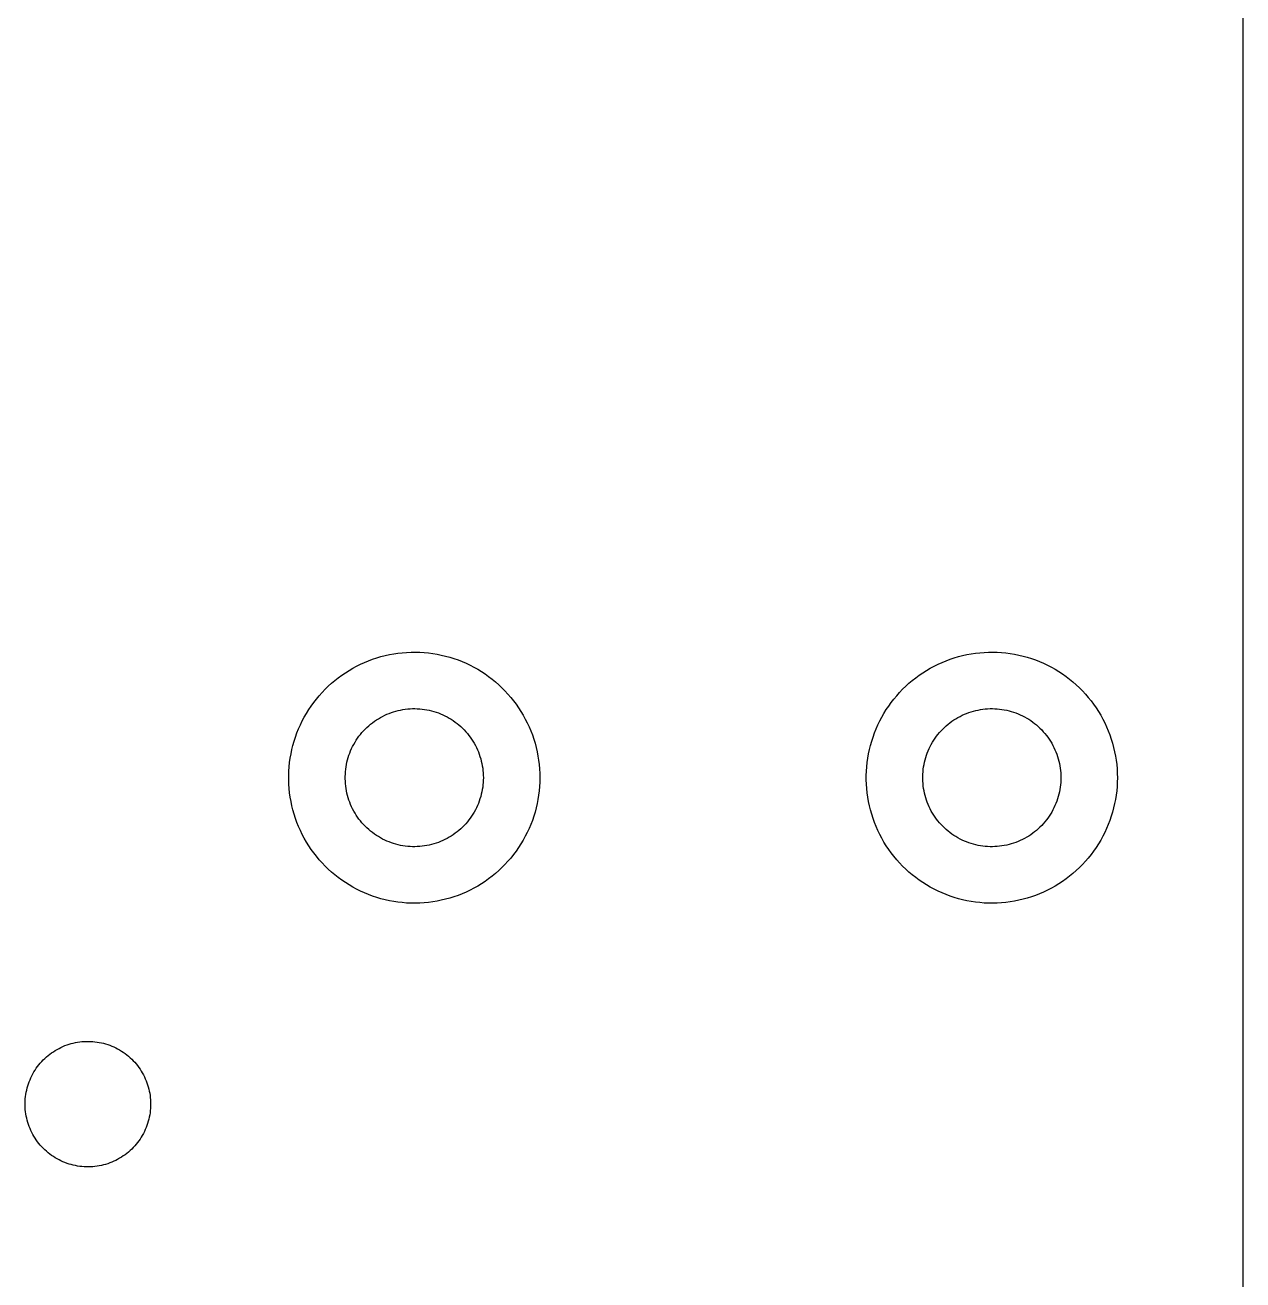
# Model space of a CAD drawing. Header units: millimetres. Extents: x 1003 to 1209, y 36 to 242.
# Drawn here: x 1160.5 to 1209, y 139.28 to 189.25 of the extents above; entities that cross this region are included whole.
import ezdxf

# ---------------------------------------------------------------- set-up
doc = ezdxf.new("R2010")
doc.units = ezdxf.units.MM
doc.layers.add('Make2D$Visible$Curves', color=7, linetype='Continuous')

msp = doc.modelspace()

# ---------------------------------------------------------------- linework, layer by layer
at = {"layer": 'Make2D$Visible$Curves', "color": 7, "lineweight": -3}
for p, q in [((1209, 241.278), (1209, 37.278)), ((1174.017, 163.868), (1174.177, 163.934)), ((1174.177, 163.934), (1174.34, 163.994)), ((1174.34, 163.994), (1174.505, 164.049)), ((1174.505, 164.049), (1174.671, 164.098)), ((1174.671, 164.098), (1174.839, 164.141)), ((1174.839, 164.141), (1175.009, 164.179)), ((1175.009, 164.179), (1175.179, 164.21)), ((1175.179, 164.21), (1175.351, 164.236)), ((1175.351, 164.236), (1175.523, 164.255)), ((1175.523, 164.255), (1175.696, 164.269)), ((1175.696, 164.269), (1175.87, 164.276)), ((1175.87, 164.276), (1176.043, 164.278)), ((1176.043, 164.278), (1176.217, 164.273)), ((1176.217, 164.273), (1176.39, 164.263)), ((1176.39, 164.263), (1176.563, 164.246)), ((1176.563, 164.246), (1176.735, 164.224)), ((1176.735, 164.224), (1176.906, 164.195)), ((1176.906, 164.195), (1177.076, 164.161)), ((1177.076, 164.161), (1177.245, 164.12)), ((1177.245, 164.12), (1177.412, 164.074)), ((1177.412, 164.074), (1177.578, 164.022)), ((1177.578, 164.022), (1177.742, 163.965)), ((1177.742, 163.965), (1177.903, 163.901)), ((1197.017, 163.868), (1197.177, 163.934)), ((1197.177, 163.934), (1197.34, 163.994)), ((1197.34, 163.994), (1197.505, 164.049)), ((1197.505, 164.049), (1197.671, 164.098)), ((1197.671, 164.098), (1197.839, 164.141)), ((1197.839, 164.141), (1198.009, 164.179)), ((1198.009, 164.179), (1198.179, 164.21)), ((1198.179, 164.21), (1198.351, 164.236)), ((1198.351, 164.236), (1198.523, 164.255)), ((1198.523, 164.255), (1198.696, 164.269)), ((1198.696, 164.269), (1198.87, 164.276)), ((1198.87, 164.276), (1199.043, 164.278)), ((1199.043, 164.278), (1199.217, 164.273)), ((1199.217, 164.273), (1199.39, 164.263)), ((1199.39, 164.263), (1199.563, 164.246)), ((1199.563, 164.246), (1199.735, 164.224)), ((1199.735, 164.224), (1199.906, 164.195)), ((1199.906, 164.195), (1200.076, 164.161)), ((1200.076, 164.161), (1200.245, 164.12)), ((1200.245, 164.12), (1200.412, 164.074)), ((1200.412, 164.074), (1200.578, 164.022)), ((1200.578, 164.022), (1200.742, 163.965)), ((1200.742, 163.965), (1200.903, 163.901)), ((1173.11, 163.358), (1173.254, 163.456)), ((1173.254, 163.456), (1173.4, 163.549)), ((1173.4, 163.549), (1173.55, 163.637)), ((1173.55, 163.637), (1173.703, 163.719)), ((1173.703, 163.719), (1173.859, 163.796)), ((1173.859, 163.796), (1174.017, 163.868)), ((1177.903, 163.901), (1178.063, 163.833)), ((1178.063, 163.833), (1178.22, 163.758)), ((1178.22, 163.758), (1178.374, 163.679)), ((1178.374, 163.679), (1178.525, 163.594)), ((1178.525, 163.594), (1178.673, 163.503)), ((1178.673, 163.503), (1178.818, 163.408)), ((1178.818, 163.408), (1178.96, 163.308)), ((1196.11, 163.358), (1196.254, 163.456)), ((1196.254, 163.456), (1196.4, 163.549)), ((1196.4, 163.549), (1196.55, 163.637)), ((1196.55, 163.637), (1196.703, 163.719)), ((1196.703, 163.719), (1196.859, 163.796)), ((1196.859, 163.796), (1197.017, 163.868)), ((1200.903, 163.901), (1201.063, 163.833)), ((1201.063, 163.833), (1201.22, 163.758)), ((1201.22, 163.758), (1201.374, 163.679)), ((1201.374, 163.679), (1201.525, 163.594)), ((1201.525, 163.594), (1201.673, 163.503)), ((1201.673, 163.503), (1201.818, 163.408)), ((1201.818, 163.408), (1201.96, 163.308)), ((1172.449, 162.798), (1172.573, 162.919)), ((1172.573, 162.919), (1172.702, 163.036)), ((1172.702, 163.036), (1172.834, 163.148)), ((1172.834, 163.148), (1172.971, 163.256)), ((1172.971, 163.256), (1173.11, 163.358)), ((1178.96, 163.308), (1179.098, 163.203)), ((1179.098, 163.203), (1179.232, 163.093)), ((1179.232, 163.093), (1179.363, 162.978)), ((1179.363, 162.978), (1179.489, 162.859)), ((1195.449, 162.798), (1195.573, 162.919)), ((1195.573, 162.919), (1195.702, 163.036)), ((1195.702, 163.036), (1195.834, 163.148)), ((1195.834, 163.148), (1195.971, 163.256)), ((1195.971, 163.256), (1196.11, 163.358)), ((1201.96, 163.308), (1202.098, 163.203)), ((1202.098, 163.203), (1202.232, 163.093)), ((1202.232, 163.093), (1202.363, 162.978)), ((1202.363, 162.978), (1202.489, 162.859)), ((1171.996, 162.273), (1172.102, 162.41)), ((1172.102, 162.41), (1172.214, 162.543)), ((1172.214, 162.543), (1172.329, 162.673)), ((1172.329, 162.673), (1172.449, 162.798)), ((1179.489, 162.859), (1179.611, 162.736)), ((1179.611, 162.736), (1179.729, 162.609)), ((1179.729, 162.609), (1179.843, 162.477)), ((1179.843, 162.477), (1179.951, 162.342)), ((1194.996, 162.273), (1195.102, 162.41)), ((1195.102, 162.41), (1195.214, 162.543)), ((1195.214, 162.543), (1195.329, 162.673)), ((1195.329, 162.673), (1195.449, 162.798)), ((1202.489, 162.859), (1202.611, 162.736)), ((1202.611, 162.736), (1202.729, 162.609)), ((1202.729, 162.609), (1202.843, 162.477)), ((1202.843, 162.477), (1202.951, 162.342)), ((1171.706, 161.84), (1171.798, 161.988)), ((1171.798, 161.988), (1171.895, 162.132)), ((1171.895, 162.132), (1171.996, 162.273)), ((1175.177, 161.902), (1175.269, 161.929)), ((1175.269, 161.929), (1175.362, 161.953)), ((1175.362, 161.953), (1175.455, 161.973)), ((1175.455, 161.973), (1175.549, 161.991)), ((1175.549, 161.991), (1175.643, 162.005)), ((1175.643, 162.005), (1175.738, 162.015)), ((1175.738, 162.015), (1175.833, 162.023)), ((1175.833, 162.023), (1175.928, 162.027)), ((1175.928, 162.027), (1176.024, 162.028)), ((1176.024, 162.028), (1176.119, 162.025)), ((1176.119, 162.025), (1176.215, 162.02)), ((1176.215, 162.02), (1176.31, 162.01)), ((1176.31, 162.01), (1176.404, 161.998)), ((1176.404, 161.998), (1176.498, 161.982)), ((1176.498, 161.982), (1176.592, 161.963)), ((1176.592, 161.963), (1176.685, 161.941)), ((1176.685, 161.941), (1176.777, 161.916)), ((1176.777, 161.916), (1176.868, 161.887)), ((1179.951, 162.342), (1180.055, 162.203)), ((1180.055, 162.203), (1180.154, 162.06)), ((1180.154, 162.06), (1180.248, 161.914)), ((1180.248, 161.914), (1180.337, 161.765)), ((1194.706, 161.84), (1194.798, 161.988)), ((1194.798, 161.988), (1194.895, 162.132)), ((1194.895, 162.132), (1194.996, 162.273)), ((1198.177, 161.902), (1198.269, 161.929)), ((1198.269, 161.929), (1198.362, 161.953)), ((1198.362, 161.953), (1198.455, 161.973)), ((1198.455, 161.973), (1198.549, 161.991)), ((1198.549, 161.991), (1198.643, 162.005)), ((1198.643, 162.005), (1198.738, 162.015)), ((1198.738, 162.015), (1198.833, 162.023)), ((1198.833, 162.023), (1198.928, 162.027)), ((1198.928, 162.027), (1199.024, 162.028)), ((1199.024, 162.028), (1199.119, 162.025)), ((1199.119, 162.025), (1199.215, 162.02)), ((1199.215, 162.02), (1199.31, 162.01)), ((1199.31, 162.01), (1199.404, 161.998)), ((1199.404, 161.998), (1199.498, 161.982)), ((1199.498, 161.982), (1199.592, 161.963)), ((1199.592, 161.963), (1199.685, 161.941)), ((1199.685, 161.941), (1199.777, 161.916)), ((1199.777, 161.916), (1199.868, 161.887)), ((1202.951, 162.342), (1203.055, 162.203)), ((1203.055, 162.203), (1203.154, 162.06)), ((1203.154, 162.06), (1203.248, 161.914)), ((1203.248, 161.914), (1203.337, 161.765)), ((1171.463, 161.38), (1171.539, 161.536)), ((1171.539, 161.536), (1171.62, 161.69)), ((1171.62, 161.69), (1171.706, 161.84)), ((1174.186, 161.345), (1174.259, 161.407)), ((1174.259, 161.407), (1174.334, 161.466)), ((1174.334, 161.466), (1174.411, 161.522)), ((1174.411, 161.522), (1174.49, 161.576)), ((1174.49, 161.576), (1174.57, 161.627)), ((1174.57, 161.627), (1174.653, 161.675)), ((1174.653, 161.675), (1174.737, 161.721)), ((1174.737, 161.721), (1174.822, 161.763)), ((1174.822, 161.763), (1174.909, 161.802)), ((1174.909, 161.802), (1174.997, 161.839)), ((1174.997, 161.839), (1175.087, 161.872)), ((1175.087, 161.872), (1175.177, 161.902)), ((1176.868, 161.887), (1176.958, 161.856)), ((1176.958, 161.856), (1177.047, 161.821)), ((1177.047, 161.821), (1177.134, 161.783)), ((1177.134, 161.783), (1177.221, 161.742)), ((1177.221, 161.742), (1177.306, 161.698)), ((1177.306, 161.698), (1177.389, 161.652)), ((1177.389, 161.652), (1177.47, 161.602)), ((1177.47, 161.602), (1177.55, 161.549)), ((1177.55, 161.549), (1177.628, 161.494)), ((1177.628, 161.494), (1177.704, 161.436)), ((1177.704, 161.436), (1177.778, 161.376)), ((1180.337, 161.765), (1180.421, 161.613)), ((1180.421, 161.613), (1180.499, 161.459)), ((1180.499, 161.459), (1180.572, 161.301)), ((1194.463, 161.38), (1194.539, 161.536)), ((1194.539, 161.536), (1194.62, 161.69)), ((1194.62, 161.69), (1194.706, 161.84)), ((1197.186, 161.345), (1197.259, 161.407)), ((1197.259, 161.407), (1197.334, 161.466)), ((1197.334, 161.466), (1197.411, 161.522)), ((1197.411, 161.522), (1197.49, 161.576)), ((1197.49, 161.576), (1197.57, 161.627)), ((1197.57, 161.627), (1197.653, 161.675)), ((1197.653, 161.675), (1197.737, 161.721)), ((1197.737, 161.721), (1197.822, 161.763)), ((1197.822, 161.763), (1197.909, 161.802)), ((1197.909, 161.802), (1197.997, 161.839)), ((1197.997, 161.839), (1198.087, 161.872)), ((1198.087, 161.872), (1198.177, 161.902)), ((1199.868, 161.887), (1199.958, 161.856)), ((1199.958, 161.856), (1200.047, 161.821)), ((1200.047, 161.821), (1200.134, 161.783)), ((1200.134, 161.783), (1200.221, 161.742)), ((1200.221, 161.742), (1200.306, 161.698)), ((1200.306, 161.698), (1200.389, 161.652)), ((1200.389, 161.652), (1200.47, 161.602)), ((1200.47, 161.602), (1200.55, 161.549)), ((1200.55, 161.549), (1200.628, 161.494)), ((1200.628, 161.494), (1200.704, 161.436)), ((1200.704, 161.436), (1200.778, 161.376)), ((1203.337, 161.765), (1203.421, 161.613)), ((1203.421, 161.613), (1203.499, 161.459)), ((1203.499, 161.459), (1203.572, 161.301)), ((1171.269, 160.897), (1171.328, 161.06)), ((1171.328, 161.06), (1171.393, 161.221)), ((1171.393, 161.221), (1171.463, 161.38)), ((1173.742, 160.848), (1173.798, 160.925)), ((1173.798, 160.925), (1173.856, 161.001)), ((1173.856, 161.001), (1173.917, 161.074)), ((1173.917, 161.074), (1173.981, 161.145)), ((1173.981, 161.145), (1174.047, 161.214)), ((1174.047, 161.214), (1174.115, 161.281)), ((1174.115, 161.281), (1174.186, 161.345)), ((1177.778, 161.376), (1177.85, 161.313)), ((1177.85, 161.313), (1177.919, 161.248)), ((1177.919, 161.248), (1177.986, 161.18)), ((1177.986, 161.18), (1178.051, 161.11)), ((1178.051, 161.11), (1178.113, 161.037)), ((1178.113, 161.037), (1178.173, 160.963)), ((1178.173, 160.963), (1178.23, 160.887)), ((1180.572, 161.301), (1180.64, 161.141)), ((1180.64, 161.141), (1180.702, 160.979)), ((1180.702, 160.979), (1180.758, 160.815)), ((1194.269, 160.897), (1194.328, 161.06)), ((1194.328, 161.06), (1194.393, 161.221)), ((1194.393, 161.221), (1194.463, 161.38)), ((1196.742, 160.848), (1196.798, 160.925)), ((1196.798, 160.925), (1196.856, 161.001)), ((1196.856, 161.001), (1196.917, 161.074)), ((1196.917, 161.074), (1196.981, 161.145)), ((1196.981, 161.145), (1197.047, 161.214)), ((1197.047, 161.214), (1197.115, 161.281)), ((1197.115, 161.281), (1197.186, 161.345)), ((1200.778, 161.376), (1200.85, 161.313)), ((1200.85, 161.313), (1200.919, 161.248)), ((1200.919, 161.248), (1200.986, 161.18)), ((1200.986, 161.18), (1201.051, 161.11)), ((1201.051, 161.11), (1201.113, 161.037)), ((1201.113, 161.037), (1201.173, 160.963)), ((1201.173, 160.963), (1201.23, 160.887)), ((1203.572, 161.301), (1203.64, 161.141)), ((1203.64, 161.141), (1203.702, 160.979)), ((1203.702, 160.979), (1203.758, 160.815)), ((1171.127, 160.397), (1171.169, 160.565)), ((1171.169, 160.565), (1171.216, 160.732)), ((1171.216, 160.732), (1171.269, 160.897)), ((1173.466, 160.347), (1173.505, 160.434)), ((1173.505, 160.434), (1173.546, 160.52)), ((1173.546, 160.52), (1173.591, 160.604)), ((1173.591, 160.604), (1173.639, 160.687)), ((1173.639, 160.687), (1173.689, 160.768)), ((1173.689, 160.768), (1173.742, 160.848)), ((1178.23, 160.887), (1178.285, 160.808)), ((1178.285, 160.808), (1178.337, 160.728)), ((1178.337, 160.728), (1178.386, 160.646)), ((1178.386, 160.646), (1178.432, 160.562)), ((1178.432, 160.562), (1178.475, 160.477)), ((1178.475, 160.477), (1178.515, 160.391)), ((1180.758, 160.815), (1180.808, 160.649)), ((1180.808, 160.649), (1180.853, 160.481)), ((1180.853, 160.481), (1180.892, 160.312)), ((1194.127, 160.397), (1194.169, 160.565)), ((1194.169, 160.565), (1194.216, 160.732)), ((1194.216, 160.732), (1194.269, 160.897)), ((1196.466, 160.347), (1196.505, 160.434)), ((1196.505, 160.434), (1196.546, 160.52)), ((1196.546, 160.52), (1196.591, 160.604)), ((1196.591, 160.604), (1196.639, 160.687)), ((1196.639, 160.687), (1196.689, 160.768)), ((1196.689, 160.768), (1196.742, 160.848)), ((1201.23, 160.887), (1201.285, 160.808)), ((1201.285, 160.808), (1201.337, 160.728)), ((1201.337, 160.728), (1201.386, 160.646)), ((1201.386, 160.646), (1201.432, 160.562)), ((1201.432, 160.562), (1201.475, 160.477)), ((1201.475, 160.477), (1201.515, 160.391)), ((1203.758, 160.815), (1203.808, 160.649)), ((1203.808, 160.649), (1203.853, 160.481)), ((1203.853, 160.481), (1203.892, 160.312)), ((1171.037, 159.884), (1171.061, 160.056)), ((1171.061, 160.056), (1171.091, 160.227)), ((1171.091, 160.227), (1171.127, 160.397)), ((1173.32, 159.893), (1173.343, 159.986)), ((1173.343, 159.986), (1173.369, 160.078)), ((1173.369, 160.078), (1173.398, 160.169)), ((1173.398, 160.169), (1173.431, 160.258)), ((1173.431, 160.258), (1173.466, 160.347)), ((1178.515, 160.391), (1178.552, 160.303)), ((1178.552, 160.303), (1178.586, 160.214)), ((1178.586, 160.214), (1178.617, 160.123)), ((1178.617, 160.123), (1178.645, 160.032)), ((1178.645, 160.032), (1178.669, 159.94)), ((1178.669, 159.94), (1178.691, 159.847)), ((1180.892, 160.312), (1180.925, 160.141)), ((1180.925, 160.141), (1180.952, 159.97)), ((1180.952, 159.97), (1180.973, 159.798)), ((1194.037, 159.884), (1194.061, 160.056)), ((1194.061, 160.056), (1194.091, 160.227)), ((1194.091, 160.227), (1194.127, 160.397)), ((1196.32, 159.893), (1196.343, 159.986)), ((1196.343, 159.986), (1196.369, 160.078)), ((1196.369, 160.078), (1196.398, 160.169)), ((1196.398, 160.169), (1196.431, 160.258)), ((1196.431, 160.258), (1196.466, 160.347)), ((1201.515, 160.391), (1201.552, 160.303)), ((1201.552, 160.303), (1201.586, 160.214)), ((1201.586, 160.214), (1201.617, 160.123)), ((1201.617, 160.123), (1201.645, 160.032)), ((1201.645, 160.032), (1201.669, 159.94)), ((1201.669, 159.94), (1201.691, 159.847)), ((1203.892, 160.312), (1203.925, 160.141)), ((1203.925, 160.141), (1203.952, 159.97)), ((1203.952, 159.97), (1203.973, 159.798)), ((1171.001, 159.365), (1171.007, 159.538)), ((1171.007, 159.538), (1171.019, 159.711)), ((1171.019, 159.711), (1171.037, 159.884)), ((1173.25, 159.326), (1173.254, 159.421)), ((1173.254, 159.421), (1173.26, 159.516)), ((1173.26, 159.516), (1173.27, 159.611)), ((1173.27, 159.611), (1173.283, 159.706)), ((1173.283, 159.706), (1173.3, 159.8)), ((1173.3, 159.8), (1173.32, 159.893)), ((1178.691, 159.847), (1178.709, 159.753)), ((1178.709, 159.753), (1178.724, 159.659)), ((1178.724, 159.659), (1178.735, 159.564)), ((1178.735, 159.564), (1178.743, 159.469)), ((1178.743, 159.469), (1178.748, 159.373)), ((1180.973, 159.798), (1180.988, 159.625)), ((1180.988, 159.625), (1180.997, 159.451)), ((1180.997, 159.451), (1181, 159.278)), ((1194.001, 159.365), (1194.007, 159.538)), ((1194.007, 159.538), (1194.019, 159.711)), ((1194.019, 159.711), (1194.037, 159.884)), ((1196.25, 159.326), (1196.254, 159.421)), ((1196.254, 159.421), (1196.26, 159.516)), ((1196.26, 159.516), (1196.27, 159.611)), ((1196.27, 159.611), (1196.283, 159.706)), ((1196.283, 159.706), (1196.3, 159.8)), ((1196.3, 159.8), (1196.32, 159.893)), ((1201.691, 159.847), (1201.709, 159.753)), ((1201.709, 159.753), (1201.724, 159.659)), ((1201.724, 159.659), (1201.735, 159.564)), ((1201.735, 159.564), (1201.743, 159.469)), ((1201.743, 159.469), (1201.748, 159.373)), ((1203.973, 159.798), (1203.988, 159.625)), ((1203.988, 159.625), (1203.997, 159.451)), ((1203.997, 159.451), (1204, 159.278)), ((1171.001, 159.191), (1171.001, 159.365)), ((1171.007, 159.018), (1171.001, 159.191)), ((1171.019, 158.845), (1171.007, 159.018)), ((1173.25, 159.23), (1173.25, 159.326)), ((1173.254, 159.135), (1173.25, 159.23)), ((1173.26, 159.04), (1173.254, 159.135)), ((1173.27, 158.945), (1173.26, 159.04)), ((1173.283, 158.85), (1173.27, 158.945)), ((1178.735, 158.992), (1178.724, 158.897)), ((1178.743, 159.087), (1178.735, 158.992)), ((1178.748, 159.183), (1178.743, 159.087)), ((1178.748, 159.373), (1178.75, 159.278)), ((1178.75, 159.278), (1178.748, 159.183)), ((1180.988, 158.931), (1180.973, 158.758)), ((1180.997, 159.104), (1180.988, 158.931)), ((1181, 159.278), (1180.997, 159.104)), ((1194.001, 159.191), (1194.001, 159.365)), ((1194.007, 159.018), (1194.001, 159.191)), ((1194.019, 158.845), (1194.007, 159.018)), ((1196.25, 159.23), (1196.25, 159.326)), ((1196.254, 159.135), (1196.25, 159.23)), ((1196.26, 159.04), (1196.254, 159.135)), ((1196.27, 158.945), (1196.26, 159.04)), ((1196.283, 158.85), (1196.27, 158.945)), ((1201.735, 158.992), (1201.724, 158.897)), ((1201.743, 159.087), (1201.735, 158.992)), ((1201.748, 159.183), (1201.743, 159.087)), ((1201.748, 159.373), (1201.75, 159.278)), ((1201.75, 159.278), (1201.748, 159.183)), ((1203.988, 158.931), (1203.973, 158.758)), ((1203.997, 159.104), (1203.988, 158.931)), ((1204, 159.278), (1203.997, 159.104)), ((1171.037, 158.672), (1171.019, 158.845)), ((1171.061, 158.5), (1171.037, 158.672)), ((1171.091, 158.329), (1171.061, 158.5)), ((1173.3, 158.756), (1173.283, 158.85)), ((1173.32, 158.663), (1173.3, 158.756)), ((1173.343, 158.57), (1173.32, 158.663)), ((1173.369, 158.478), (1173.343, 158.57)), ((1173.398, 158.387), (1173.369, 158.478)), ((1178.617, 158.433), (1178.586, 158.342)), ((1178.645, 158.524), (1178.617, 158.433)), ((1178.669, 158.616), (1178.645, 158.524)), ((1178.691, 158.709), (1178.669, 158.616)), ((1178.709, 158.803), (1178.691, 158.709)), ((1178.724, 158.897), (1178.709, 158.803)), ((1180.925, 158.414), (1180.892, 158.244)), ((1180.952, 158.586), (1180.925, 158.414)), ((1180.973, 158.758), (1180.952, 158.586)), ((1194.037, 158.672), (1194.019, 158.845)), ((1194.061, 158.5), (1194.037, 158.672)), ((1194.091, 158.329), (1194.061, 158.5)), ((1196.3, 158.756), (1196.283, 158.85)), ((1196.32, 158.663), (1196.3, 158.756)), ((1196.343, 158.57), (1196.32, 158.663)), ((1196.369, 158.478), (1196.343, 158.57)), ((1196.398, 158.387), (1196.369, 158.478)), ((1201.617, 158.433), (1201.586, 158.342)), ((1201.645, 158.524), (1201.617, 158.433)), ((1201.669, 158.616), (1201.645, 158.524)), ((1201.691, 158.709), (1201.669, 158.616)), ((1201.709, 158.803), (1201.691, 158.709)), ((1201.724, 158.897), (1201.709, 158.803)), ((1203.925, 158.414), (1203.892, 158.244)), ((1203.952, 158.586), (1203.925, 158.414)), ((1203.973, 158.758), (1203.952, 158.586)), ((1171.127, 158.159), (1171.091, 158.329)), ((1171.169, 157.991), (1171.127, 158.159)), ((1171.216, 157.824), (1171.169, 157.991)), ((1173.431, 158.298), (1173.398, 158.387)), ((1173.466, 158.209), (1173.431, 158.298)), ((1173.505, 158.122), (1173.466, 158.209)), ((1173.546, 158.036), (1173.505, 158.122)), ((1173.591, 157.951), (1173.546, 158.036)), ((1173.639, 157.869), (1173.591, 157.951)), ((1178.386, 157.91), (1178.337, 157.828)), ((1178.432, 157.993), (1178.386, 157.91)), ((1178.475, 158.079), (1178.432, 157.993)), ((1178.515, 158.165), (1178.475, 158.079)), ((1178.552, 158.253), (1178.515, 158.165)), ((1178.586, 158.342), (1178.552, 158.253)), ((1180.808, 157.907), (1180.758, 157.741)), ((1180.853, 158.075), (1180.808, 157.907)), ((1180.892, 158.244), (1180.853, 158.075)), ((1194.127, 158.159), (1194.091, 158.329)), ((1194.169, 157.991), (1194.127, 158.159)), ((1194.216, 157.824), (1194.169, 157.991)), ((1196.431, 158.298), (1196.398, 158.387)), ((1196.466, 158.209), (1196.431, 158.298)), ((1196.505, 158.122), (1196.466, 158.209)), ((1196.546, 158.036), (1196.505, 158.122)), ((1196.591, 157.951), (1196.546, 158.036)), ((1196.639, 157.869), (1196.591, 157.951)), ((1201.386, 157.91), (1201.337, 157.828)), ((1201.432, 157.993), (1201.386, 157.91)), ((1201.475, 158.079), (1201.432, 157.993)), ((1201.515, 158.165), (1201.475, 158.079)), ((1201.552, 158.253), (1201.515, 158.165)), ((1201.586, 158.342), (1201.552, 158.253)), ((1203.808, 157.907), (1203.758, 157.741)), ((1203.853, 158.075), (1203.808, 157.907)), ((1203.892, 158.244), (1203.853, 158.075)), ((1171.269, 157.659), (1171.216, 157.824)), ((1171.328, 157.496), (1171.269, 157.659)), ((1171.393, 157.335), (1171.328, 157.496)), ((1173.689, 157.788), (1173.639, 157.869)), ((1173.742, 157.708), (1173.689, 157.788)), ((1173.798, 157.631), (1173.742, 157.708)), ((1173.856, 157.555), (1173.798, 157.631)), ((1173.917, 157.482), (1173.856, 157.555)), ((1173.981, 157.411), (1173.917, 157.482)), ((1174.047, 157.342), (1173.981, 157.411)), ((1178.051, 157.446), (1177.986, 157.376)), ((1178.113, 157.518), (1178.051, 157.446)), ((1178.173, 157.593), (1178.113, 157.518)), ((1178.23, 157.669), (1178.173, 157.593)), ((1178.285, 157.748), (1178.23, 157.669)), ((1178.337, 157.828), (1178.285, 157.748)), ((1180.64, 157.415), (1180.572, 157.255)), ((1180.702, 157.577), (1180.64, 157.415)), ((1180.758, 157.741), (1180.702, 157.577)), ((1194.269, 157.659), (1194.216, 157.824)), ((1194.328, 157.496), (1194.269, 157.659)), ((1194.393, 157.335), (1194.328, 157.496)), ((1196.689, 157.788), (1196.639, 157.869)), ((1196.742, 157.708), (1196.689, 157.788)), ((1196.798, 157.631), (1196.742, 157.708)), ((1196.856, 157.555), (1196.798, 157.631)), ((1196.917, 157.482), (1196.856, 157.555)), ((1196.981, 157.411), (1196.917, 157.482)), ((1197.047, 157.342), (1196.981, 157.411)), ((1201.051, 157.446), (1200.986, 157.376)), ((1201.113, 157.518), (1201.051, 157.446)), ((1201.173, 157.593), (1201.113, 157.518)), ((1201.23, 157.669), (1201.173, 157.593)), ((1201.285, 157.748), (1201.23, 157.669)), ((1201.337, 157.828), (1201.285, 157.748)), ((1203.64, 157.415), (1203.572, 157.255)), ((1203.702, 157.577), (1203.64, 157.415)), ((1203.758, 157.741), (1203.702, 157.577)), ((1171.463, 157.176), (1171.393, 157.335)), ((1171.539, 157.02), (1171.463, 157.176)), ((1171.62, 156.866), (1171.539, 157.02)), ((1174.115, 157.275), (1174.047, 157.342)), ((1174.186, 157.211), (1174.115, 157.275)), ((1174.259, 157.149), (1174.186, 157.211)), ((1174.334, 157.09), (1174.259, 157.149)), ((1174.411, 157.034), (1174.334, 157.09)), ((1174.49, 156.98), (1174.411, 157.034)), ((1174.57, 156.929), (1174.49, 156.98)), ((1174.653, 156.881), (1174.57, 156.929)), ((1177.47, 156.954), (1177.389, 156.904)), ((1177.55, 157.006), (1177.47, 156.954)), ((1177.628, 157.062), (1177.55, 157.006)), ((1177.704, 157.119), (1177.628, 157.062)), ((1177.778, 157.18), (1177.704, 157.119)), ((1177.85, 157.243), (1177.778, 157.18)), ((1177.919, 157.308), (1177.85, 157.243)), ((1177.986, 157.376), (1177.919, 157.308)), ((1180.421, 156.943), (1180.337, 156.79)), ((1180.499, 157.097), (1180.421, 156.943)), ((1180.572, 157.255), (1180.499, 157.097)), ((1194.463, 157.176), (1194.393, 157.335)), ((1194.539, 157.02), (1194.463, 157.176)), ((1194.62, 156.866), (1194.539, 157.02)), ((1197.115, 157.275), (1197.047, 157.342)), ((1197.186, 157.211), (1197.115, 157.275)), ((1197.259, 157.149), (1197.186, 157.211)), ((1197.334, 157.09), (1197.259, 157.149)), ((1197.411, 157.034), (1197.334, 157.09)), ((1197.49, 156.98), (1197.411, 157.034)), ((1197.57, 156.929), (1197.49, 156.98)), ((1197.653, 156.881), (1197.57, 156.929)), ((1200.47, 156.954), (1200.389, 156.904)), ((1200.55, 157.006), (1200.47, 156.954)), ((1200.628, 157.062), (1200.55, 157.006)), ((1200.704, 157.119), (1200.628, 157.062)), ((1200.778, 157.18), (1200.704, 157.119)), ((1200.85, 157.243), (1200.778, 157.18)), ((1200.919, 157.308), (1200.85, 157.243)), ((1200.986, 157.376), (1200.919, 157.308)), ((1203.421, 156.943), (1203.337, 156.79)), ((1203.499, 157.097), (1203.421, 156.943)), ((1203.572, 157.255), (1203.499, 157.097)), ((1171.706, 156.716), (1171.62, 156.866)), ((1171.798, 156.568), (1171.706, 156.716)), ((1171.895, 156.424), (1171.798, 156.568)), ((1171.996, 156.283), (1171.895, 156.424)), ((1174.737, 156.835), (1174.653, 156.881)), ((1174.822, 156.793), (1174.737, 156.835)), ((1174.909, 156.754), (1174.822, 156.793)), ((1174.997, 156.717), (1174.909, 156.754)), ((1175.087, 156.684), (1174.997, 156.717)), ((1175.177, 156.654), (1175.087, 156.684)), ((1175.269, 156.627), (1175.177, 156.654)), ((1175.362, 156.603), (1175.269, 156.627)), ((1175.455, 156.583), (1175.362, 156.603)), ((1175.549, 156.565), (1175.455, 156.583)), ((1175.643, 156.551), (1175.549, 156.565)), ((1175.738, 156.54), (1175.643, 156.551)), ((1175.833, 156.533), (1175.738, 156.54)), ((1175.928, 156.529), (1175.833, 156.533)), ((1176.024, 156.528), (1175.928, 156.529)), ((1176.119, 156.531), (1176.024, 156.528)), ((1176.215, 156.536), (1176.119, 156.531)), ((1176.31, 156.545), (1176.215, 156.536)), ((1176.404, 156.558), (1176.31, 156.545)), ((1176.498, 156.573), (1176.404, 156.558)), ((1176.592, 156.592), (1176.498, 156.573)), ((1176.685, 156.615), (1176.592, 156.592)), ((1176.777, 156.64), (1176.685, 156.615)), ((1176.868, 156.669), (1176.777, 156.64)), ((1176.958, 156.7), (1176.868, 156.669)), ((1177.047, 156.735), (1176.958, 156.7)), ((1177.134, 156.773), (1177.047, 156.735)), ((1177.221, 156.814), (1177.134, 156.773)), ((1177.306, 156.858), (1177.221, 156.814)), ((1177.389, 156.904), (1177.306, 156.858)), ((1180.154, 156.496), (1180.055, 156.353)), ((1180.248, 156.641), (1180.154, 156.496)), ((1180.337, 156.79), (1180.248, 156.641)), ((1194.706, 156.716), (1194.62, 156.866)), ((1194.798, 156.568), (1194.706, 156.716)), ((1194.895, 156.424), (1194.798, 156.568)), ((1194.996, 156.283), (1194.895, 156.424)), ((1197.737, 156.835), (1197.653, 156.881)), ((1197.822, 156.793), (1197.737, 156.835)), ((1197.909, 156.754), (1197.822, 156.793)), ((1197.997, 156.717), (1197.909, 156.754)), ((1198.087, 156.684), (1197.997, 156.717)), ((1198.177, 156.654), (1198.087, 156.684)), ((1198.269, 156.627), (1198.177, 156.654)), ((1198.362, 156.603), (1198.269, 156.627)), ((1198.455, 156.583), (1198.362, 156.603)), ((1198.549, 156.565), (1198.455, 156.583)), ((1198.643, 156.551), (1198.549, 156.565)), ((1198.738, 156.54), (1198.643, 156.551)), ((1198.833, 156.533), (1198.738, 156.54)), ((1198.928, 156.529), (1198.833, 156.533)), ((1199.024, 156.528), (1198.928, 156.529)), ((1199.119, 156.531), (1199.024, 156.528)), ((1199.215, 156.536), (1199.119, 156.531)), ((1199.31, 156.545), (1199.215, 156.536)), ((1199.404, 156.558), (1199.31, 156.545)), ((1199.498, 156.573), (1199.404, 156.558)), ((1199.592, 156.592), (1199.498, 156.573)), ((1199.685, 156.615), (1199.592, 156.592)), ((1199.777, 156.64), (1199.685, 156.615)), ((1199.868, 156.669), (1199.777, 156.64)), ((1199.958, 156.7), (1199.868, 156.669)), ((1200.047, 156.735), (1199.958, 156.7)), ((1200.134, 156.773), (1200.047, 156.735)), ((1200.221, 156.814), (1200.134, 156.773)), ((1200.306, 156.858), (1200.221, 156.814)), ((1200.389, 156.904), (1200.306, 156.858)), ((1203.154, 156.496), (1203.055, 156.353)), ((1203.248, 156.641), (1203.154, 156.496)), ((1203.337, 156.79), (1203.248, 156.641)), ((1172.102, 156.146), (1171.996, 156.283)), ((1172.214, 156.013), (1172.102, 156.146)), ((1172.329, 155.883), (1172.214, 156.013)), ((1179.729, 155.947), (1179.611, 155.82)), ((1179.843, 156.079), (1179.729, 155.947)), ((1179.951, 156.214), (1179.843, 156.079)), ((1180.055, 156.353), (1179.951, 156.214)), ((1195.102, 156.146), (1194.996, 156.283)), ((1195.214, 156.013), (1195.102, 156.146)), ((1195.329, 155.883), (1195.214, 156.013)), ((1202.729, 155.947), (1202.611, 155.82)), ((1202.843, 156.079), (1202.729, 155.947)), ((1202.951, 156.214), (1202.843, 156.079)), ((1203.055, 156.353), (1202.951, 156.214)), ((1172.449, 155.758), (1172.329, 155.883)), ((1172.573, 155.637), (1172.449, 155.758)), ((1172.702, 155.52), (1172.573, 155.637)), ((1172.834, 155.408), (1172.702, 155.52)), ((1172.971, 155.3), (1172.834, 155.408)), ((1179.232, 155.463), (1179.098, 155.353)), ((1179.363, 155.578), (1179.232, 155.463)), ((1179.489, 155.697), (1179.363, 155.578)), ((1179.611, 155.82), (1179.489, 155.697)), ((1195.449, 155.758), (1195.329, 155.883)), ((1195.573, 155.637), (1195.449, 155.758)), ((1195.702, 155.52), (1195.573, 155.637)), ((1195.834, 155.408), (1195.702, 155.52)), ((1195.971, 155.3), (1195.834, 155.408)), ((1202.232, 155.463), (1202.098, 155.353)), ((1202.363, 155.578), (1202.232, 155.463)), ((1202.489, 155.697), (1202.363, 155.578)), ((1202.611, 155.82), (1202.489, 155.697)), ((1173.11, 155.197), (1172.971, 155.3)), ((1173.254, 155.1), (1173.11, 155.197)), ((1173.4, 155.007), (1173.254, 155.1)), ((1173.55, 154.919), (1173.4, 155.007)), ((1173.703, 154.837), (1173.55, 154.919)), ((1178.525, 154.962), (1178.374, 154.877)), ((1178.673, 155.053), (1178.525, 154.962)), ((1178.818, 155.148), (1178.673, 155.053)), ((1178.96, 155.248), (1178.818, 155.148)), ((1179.098, 155.353), (1178.96, 155.248)), ((1196.11, 155.197), (1195.971, 155.3)), ((1196.254, 155.1), (1196.11, 155.197)), ((1196.4, 155.007), (1196.254, 155.1)), ((1196.55, 154.919), (1196.4, 155.007)), ((1196.703, 154.837), (1196.55, 154.919)), ((1201.525, 154.962), (1201.374, 154.877)), ((1201.673, 155.053), (1201.525, 154.962)), ((1201.818, 155.148), (1201.673, 155.053)), ((1201.96, 155.248), (1201.818, 155.148)), ((1202.098, 155.353), (1201.96, 155.248)), ((1173.859, 154.76), (1173.703, 154.837)), ((1174.017, 154.688), (1173.859, 154.76)), ((1174.177, 154.622), (1174.017, 154.688)), ((1174.34, 154.562), (1174.177, 154.622)), ((1174.505, 154.507), (1174.34, 154.562)), ((1174.671, 154.458), (1174.505, 154.507)), ((1174.839, 154.415), (1174.671, 154.458)), ((1175.009, 154.377), (1174.839, 154.415)), ((1177.245, 154.435), (1177.076, 154.395)), ((1177.412, 154.482), (1177.245, 154.435)), ((1177.578, 154.534), (1177.412, 154.482)), ((1177.742, 154.591), (1177.578, 154.534)), ((1177.903, 154.654), (1177.742, 154.591)), ((1178.063, 154.723), (1177.903, 154.654)), ((1178.22, 154.798), (1178.063, 154.723)), ((1178.374, 154.877), (1178.22, 154.798)), ((1196.859, 154.76), (1196.703, 154.837)), ((1197.017, 154.688), (1196.859, 154.76)), ((1197.177, 154.622), (1197.017, 154.688)), ((1197.34, 154.562), (1197.177, 154.622)), ((1197.505, 154.507), (1197.34, 154.562)), ((1197.671, 154.458), (1197.505, 154.507)), ((1197.839, 154.415), (1197.671, 154.458)), ((1198.009, 154.377), (1197.839, 154.415)), ((1200.245, 154.435), (1200.076, 154.395)), ((1200.412, 154.482), (1200.245, 154.435)), ((1200.578, 154.534), (1200.412, 154.482)), ((1200.742, 154.591), (1200.578, 154.534)), ((1200.903, 154.654), (1200.742, 154.591)), ((1201.063, 154.723), (1200.903, 154.654)), ((1201.22, 154.798), (1201.063, 154.723)), ((1201.374, 154.877), (1201.22, 154.798)), ((1175.179, 154.346), (1175.009, 154.377)), ((1175.351, 154.32), (1175.179, 154.346)), ((1175.523, 154.301), (1175.351, 154.32)), ((1175.696, 154.287), (1175.523, 154.301)), ((1175.87, 154.28), (1175.696, 154.287)), ((1176.043, 154.278), (1175.87, 154.28)), ((1176.217, 154.283), (1176.043, 154.278)), ((1176.39, 154.293), (1176.217, 154.283)), ((1176.563, 154.31), (1176.39, 154.293)), ((1176.735, 154.332), (1176.563, 154.31)), ((1176.906, 154.361), (1176.735, 154.332)), ((1177.076, 154.395), (1176.906, 154.361)), ((1198.179, 154.346), (1198.009, 154.377)), ((1198.351, 154.32), (1198.179, 154.346)), ((1198.523, 154.301), (1198.351, 154.32)), ((1198.696, 154.287), (1198.523, 154.301)), ((1198.87, 154.28), (1198.696, 154.287)), ((1199.043, 154.278), (1198.87, 154.28)), ((1199.217, 154.283), (1199.043, 154.278)), ((1199.39, 154.293), (1199.217, 154.283)), ((1199.563, 154.31), (1199.39, 154.293)), ((1199.735, 154.332), (1199.563, 154.31)), ((1199.906, 154.361), (1199.735, 154.332)), ((1200.076, 154.395), (1199.906, 154.361)), ((1161.627, 148.367), (1161.7, 148.414)), ((1161.7, 148.414), (1161.775, 148.457)), ((1161.775, 148.457), (1161.852, 148.499)), ((1161.852, 148.499), (1161.929, 148.537)), ((1161.929, 148.537), (1162.008, 148.573)), ((1162.008, 148.573), (1162.089, 148.606)), ((1162.089, 148.606), (1162.17, 148.636)), ((1162.17, 148.636), (1162.252, 148.664)), ((1162.252, 148.664), (1162.336, 148.688)), ((1162.336, 148.688), (1162.42, 148.71)), ((1162.42, 148.71), (1162.504, 148.728)), ((1162.504, 148.728), (1162.59, 148.744)), ((1162.59, 148.744), (1162.675, 148.757)), ((1162.675, 148.757), (1162.762, 148.767)), ((1162.762, 148.767), (1162.848, 148.773)), ((1162.848, 148.773), (1162.935, 148.777)), ((1162.935, 148.777), (1163.022, 148.778)), ((1163.022, 148.778), (1163.108, 148.776)), ((1163.108, 148.776), (1163.195, 148.77)), ((1163.195, 148.77), (1163.281, 148.762)), ((1163.281, 148.762), (1163.367, 148.751)), ((1163.367, 148.751), (1163.453, 148.737)), ((1163.453, 148.737), (1163.538, 148.719)), ((1163.538, 148.719), (1163.623, 148.699)), ((1163.623, 148.699), (1163.706, 148.676)), ((1163.706, 148.676), (1163.789, 148.65)), ((1163.789, 148.65), (1163.871, 148.621)), ((1163.871, 148.621), (1163.952, 148.59)), ((1163.952, 148.59), (1164.031, 148.555)), ((1164.031, 148.555), (1164.11, 148.518)), ((1164.11, 148.518), (1164.187, 148.478)), ((1164.187, 148.478), (1164.263, 148.436)), ((1164.263, 148.436), (1164.337, 148.391)), ((1161.107, 147.911), (1161.165, 147.975)), ((1161.165, 147.975), (1161.225, 148.038)), ((1161.225, 148.038), (1161.287, 148.099)), ((1161.287, 148.099), (1161.351, 148.157)), ((1161.351, 148.157), (1161.417, 148.213)), ((1161.417, 148.213), (1161.485, 148.267)), ((1161.485, 148.267), (1161.555, 148.318)), ((1161.555, 148.318), (1161.627, 148.367)), ((1164.337, 148.391), (1164.409, 148.343)), ((1164.409, 148.343), (1164.48, 148.293)), ((1164.48, 148.293), (1164.549, 148.24)), ((1164.549, 148.24), (1164.616, 148.185)), ((1164.616, 148.185), (1164.681, 148.128)), ((1164.681, 148.128), (1164.745, 148.069)), ((1164.745, 148.069), (1164.806, 148.007)), ((1164.806, 148.007), (1164.865, 147.943)), ((1164.865, 147.943), (1164.921, 147.878)), ((1160.77, 147.407), (1160.81, 147.484)), ((1160.81, 147.484), (1160.853, 147.559)), ((1160.853, 147.559), (1160.899, 147.633)), ((1160.899, 147.633), (1160.947, 147.705)), ((1160.947, 147.705), (1160.998, 147.775)), ((1160.998, 147.775), (1161.051, 147.844)), ((1161.051, 147.844), (1161.107, 147.911)), ((1164.921, 147.878), (1164.976, 147.81)), ((1164.976, 147.81), (1165.028, 147.74)), ((1165.028, 147.74), (1165.077, 147.669)), ((1165.077, 147.669), (1165.124, 147.596)), ((1165.124, 147.596), (1165.169, 147.522)), ((1165.169, 147.522), (1165.211, 147.446)), ((1165.211, 147.446), (1165.25, 147.368)), ((1160.563, 146.837), (1160.584, 146.922)), ((1160.584, 146.922), (1160.608, 147.005)), ((1160.608, 147.005), (1160.635, 147.088)), ((1160.635, 147.088), (1160.664, 147.169)), ((1160.664, 147.169), (1160.697, 147.25)), ((1160.697, 147.25), (1160.732, 147.329)), ((1160.732, 147.329), (1160.77, 147.407)), ((1165.25, 147.368), (1165.286, 147.29)), ((1165.286, 147.29), (1165.32, 147.21)), ((1165.32, 147.21), (1165.351, 147.128)), ((1165.351, 147.128), (1165.379, 147.046)), ((1165.379, 147.046), (1165.404, 146.963)), ((1165.404, 146.963), (1165.427, 146.879)), ((1160.503, 146.408), (1160.509, 146.495)), ((1160.509, 146.495), (1160.518, 146.581)), ((1160.518, 146.581), (1160.53, 146.667)), ((1160.53, 146.667), (1160.545, 146.752)), ((1160.545, 146.752), (1160.563, 146.837)), ((1165.427, 146.879), (1165.446, 146.795)), ((1165.446, 146.795), (1165.462, 146.71)), ((1165.462, 146.71), (1165.476, 146.624)), ((1165.476, 146.624), (1165.486, 146.538)), ((1165.486, 146.538), (1165.494, 146.451)), ((1165.494, 146.451), (1165.498, 146.365)), ((1160.5, 146.321), (1160.503, 146.408)), ((1160.5, 146.235), (1160.5, 146.321)), ((1160.503, 146.148), (1160.5, 146.235)), ((1160.509, 146.061), (1160.503, 146.148)), ((1160.518, 145.975), (1160.509, 146.061)), ((1160.53, 145.889), (1160.518, 145.975)), ((1165.476, 145.932), (1165.462, 145.846)), ((1165.486, 146.018), (1165.476, 145.932)), ((1165.494, 146.105), (1165.486, 146.018)), ((1165.498, 146.191), (1165.494, 146.105)), ((1165.498, 146.365), (1165.5, 146.278)), ((1165.5, 146.278), (1165.498, 146.191)), ((1160.545, 145.804), (1160.53, 145.889)), ((1160.563, 145.719), (1160.545, 145.804)), ((1160.584, 145.634), (1160.563, 145.719)), ((1160.608, 145.551), (1160.584, 145.634)), ((1160.635, 145.468), (1160.608, 145.551)), ((1160.664, 145.387), (1160.635, 145.468)), ((1165.351, 145.427), (1165.32, 145.346)), ((1165.379, 145.51), (1165.351, 145.427)), ((1165.404, 145.593), (1165.379, 145.51)), ((1165.427, 145.676), (1165.404, 145.593)), ((1165.446, 145.761), (1165.427, 145.676)), ((1165.462, 145.846), (1165.446, 145.761)), ((1160.697, 145.306), (1160.664, 145.387)), ((1160.732, 145.227), (1160.697, 145.306)), ((1160.77, 145.149), (1160.732, 145.227)), ((1160.81, 145.072), (1160.77, 145.149)), ((1160.853, 144.997), (1160.81, 145.072)), ((1160.899, 144.923), (1160.853, 144.997)), ((1160.947, 144.851), (1160.899, 144.923)), ((1165.124, 144.96), (1165.077, 144.887)), ((1165.169, 145.034), (1165.124, 144.96)), ((1165.211, 145.11), (1165.169, 145.034)), ((1165.25, 145.188), (1165.211, 145.11)), ((1165.286, 145.266), (1165.25, 145.188)), ((1165.32, 145.346), (1165.286, 145.266)), ((1160.998, 144.781), (1160.947, 144.851)), ((1161.051, 144.712), (1160.998, 144.781)), ((1161.107, 144.645), (1161.051, 144.712)), ((1161.165, 144.581), (1161.107, 144.645)), ((1161.225, 144.518), (1161.165, 144.581)), ((1161.287, 144.457), (1161.225, 144.518)), ((1161.351, 144.399), (1161.287, 144.457)), ((1164.681, 144.428), (1164.616, 144.371)), ((1164.745, 144.487), (1164.681, 144.428)), ((1164.806, 144.549), (1164.745, 144.487)), ((1164.865, 144.613), (1164.806, 144.549)), ((1164.921, 144.678), (1164.865, 144.613)), ((1164.976, 144.746), (1164.921, 144.678)), ((1165.028, 144.816), (1164.976, 144.746)), ((1165.077, 144.887), (1165.028, 144.816)), ((1161.417, 144.343), (1161.351, 144.399)), ((1161.485, 144.289), (1161.417, 144.343)), ((1161.555, 144.238), (1161.485, 144.289)), ((1161.627, 144.189), (1161.555, 144.238)), ((1161.7, 144.142), (1161.627, 144.189)), ((1161.775, 144.099), (1161.7, 144.142)), ((1161.852, 144.057), (1161.775, 144.099)), ((1161.929, 144.019), (1161.852, 144.057)), ((1162.008, 143.983), (1161.929, 144.019)), ((1162.089, 143.95), (1162.008, 143.983)), ((1162.17, 143.92), (1162.089, 143.95)), ((1162.252, 143.892), (1162.17, 143.92)), ((1163.871, 143.935), (1163.789, 143.906)), ((1163.952, 143.966), (1163.871, 143.935)), ((1164.031, 144.001), (1163.952, 143.966)), ((1164.11, 144.038), (1164.031, 144.001)), ((1164.187, 144.078), (1164.11, 144.038)), ((1164.263, 144.12), (1164.187, 144.078)), ((1164.337, 144.165), (1164.263, 144.12)), ((1164.409, 144.213), (1164.337, 144.165)), ((1164.48, 144.263), (1164.409, 144.213)), ((1164.549, 144.316), (1164.48, 144.263)), ((1164.616, 144.371), (1164.549, 144.316)), ((1162.336, 143.868), (1162.252, 143.892)), ((1162.42, 143.846), (1162.336, 143.868)), ((1162.504, 143.828), (1162.42, 143.846)), ((1162.59, 143.812), (1162.504, 143.828)), ((1162.675, 143.799), (1162.59, 143.812)), ((1162.762, 143.789), (1162.675, 143.799)), ((1162.848, 143.783), (1162.762, 143.789)), ((1162.935, 143.779), (1162.848, 143.783)), ((1163.022, 143.778), (1162.935, 143.779)), ((1163.108, 143.78), (1163.022, 143.778)), ((1163.195, 143.786), (1163.108, 143.78)), ((1163.281, 143.794), (1163.195, 143.786)), ((1163.367, 143.805), (1163.281, 143.794)), ((1163.453, 143.819), (1163.367, 143.805)), ((1163.538, 143.837), (1163.453, 143.819)), ((1163.623, 143.857), (1163.538, 143.837)), ((1163.706, 143.88), (1163.623, 143.857)), ((1163.789, 143.906), (1163.706, 143.88))]:
    msp.add_line(p, q, dxfattribs=at)

doc.saveas('drawing.dxf')
